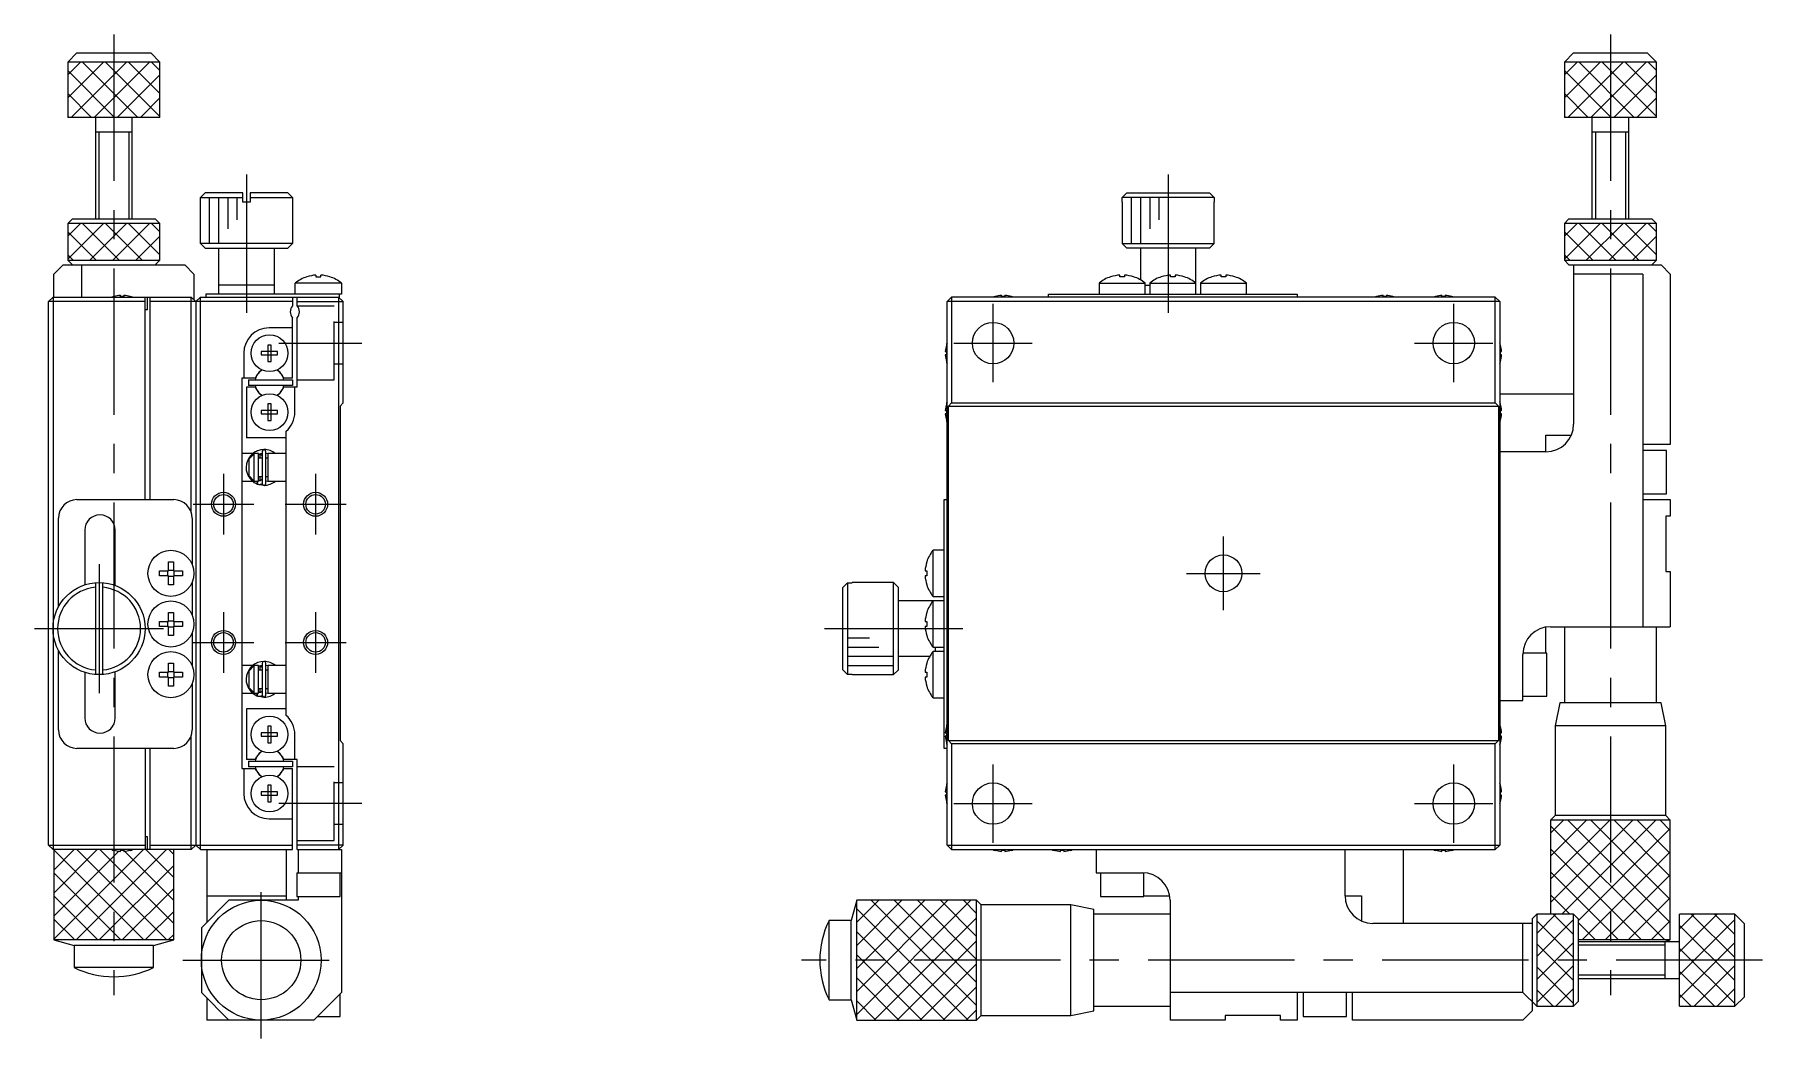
# Model space of a CAD drawing. Extents: x 0 to 420, y -8 to 261.
# Drawn here: x 232 to 419.5, y 88.9 to 197.9 of the extents above; entities that cross this region are included whole.
import ezdxf

# ---------------------------------------------------------------- set-up
doc = ezdxf.new("R2010")
doc.units = 0
doc.header["$LTSCALE"] = 0.5
doc.linetypes.add('CENTER', pattern=[50.8, 31.75, -6.35, 6.35, -6.35])
doc.linetypes.add('DASHED', pattern=[19.05, 12.7, -6.35])
for name, color, linetype in [('MSM_CENTER', 1, 'CENTER'), ('MSM_CONTINUOUS', 7, 'CONTINUOUS'), ('MSM_DASHED', 4, 'DASHED'), ('MSM_NARROW', 5, 'CONTINUOUS')]:
    doc.layers.add(name, color=color, linetype=linetype)

msp = doc.modelspace()

# ---------------------------------------------------------------- linework, layer by layer
at = {"layer": 'MSM_CENTER'}
for p, q in [((240.6, 197.92), (240.6, 93.62)), ((403.03, 197.92), (403.03, 93.62)), ((255, 182.72), (255, 167.72)), ((355.03, 182.72), (355.03, 167.72)), ((336.03, 160.17), (336.03, 168.67)), ((386.03, 160.17), (386.03, 168.67)), ((258.5, 164.42), (267.5, 164.42)), ((331.78, 164.42), (340.28, 164.42)), ((381.78, 164.42), (390.28, 164.42)), ((252.5, 150.22), (252.5, 143.62)), ((262.5, 150.22), (262.5, 143.62)), ((249.2, 146.92), (255.8, 146.92)), ((259.2, 146.92), (265.8, 146.92)), ((361.03, 135.42), (361.03, 143.42)), ((239, 140.42), (239, 126.42)), ((357.03, 139.42), (365.03, 139.42)), ((252.5, 135.22), (252.5, 128.62)), ((262.5, 135.22), (262.5, 128.62)), ((232, 133.42), (246, 133.42)), ((317.73, 133.42), (332.73, 133.42)), ((249.2, 131.92), (255.8, 131.92)), ((259.2, 131.92), (265.8, 131.92)), ((336.03, 110.17), (336.03, 118.67)), ((386.03, 110.17), (386.03, 118.67)), ((267.5, 114.42), (258.5, 114.42)), ((331.78, 114.42), (340.28, 114.42)), ((381.78, 114.42), (390.28, 114.42)), ((256.6, 88.92), (256.6, 105.92)), ((248.1, 97.42), (265.1, 97.42)), ((419.53, 97.42), (315.23, 97.42))]:
    msp.add_line(p, q, dxfattribs=at)
at = {"layer": 'MSM_CONTINUOUS'}
for p, q in [((236.6, 195.92), (235.6, 194.92)), ((236.6, 195.92), (244.6, 195.92)), ((245.6, 194.92), (244.6, 195.92)), ((399.03, 195.92), (398.03, 194.92)), ((399.03, 195.92), (407.03, 195.92)), ((408.03, 194.92), (407.03, 195.92)), ((245.6, 194.92), (235.6, 194.92)), ((235.6, 194.92), (235.6, 188.92)), ((245.6, 188.92), (245.6, 194.92)), ((408.03, 194.92), (398.03, 194.92)), ((398.03, 194.92), (398.03, 188.92)), ((408.03, 188.92), (408.03, 194.92)), ((235.6, 189.01), (235.69, 188.92)), ((245.6, 188.92), (235.6, 188.92)), ((238.6, 188.92), (238.6, 177.92)), ((242.6, 177.92), (242.6, 188.92)), ((408.03, 188.92), (398.03, 188.92)), ((401.03, 188.92), (401.03, 177.92)), ((405.03, 177.92), (405.03, 188.92)), ((242.6, 187.32), (238.6, 187.32)), ((405.03, 187.32), (401.03, 187.32)), ((250, 180.22), (250.5, 180.72)), ((250, 180.22), (254.6, 180.22)), ((250, 175.22), (250, 180.22)), ((254.6, 180.72), (250.5, 180.72)), ((254.6, 179.72), (254.6, 180.72)), ((259.5, 180.72), (255.4, 180.72)), ((255.4, 180.72), (255.4, 179.72)), ((255.4, 180.22), (260, 180.22)), ((259.5, 180.72), (260, 180.22)), ((260, 180.22), (260, 175.22)), ((350.05, 180.22), (350.55, 180.72)), ((360.01, 180.22), (350.05, 180.22)), ((350.05, 179.72), (350.05, 180.22)), ((350.55, 180.72), (359.51, 180.72)), ((359.51, 180.72), (360.01, 180.22)), ((360.01, 180.22), (360.01, 179.72)), ((255.4, 179.72), (254.6, 179.72)), ((350.03, 179.72), (350.03, 175.22)), ((350.03, 179.72), (350.05, 179.72)), ((360.01, 179.72), (360.03, 179.72)), ((360.03, 175.22), (360.03, 179.72)), ((236.1, 177.92), (235.6, 177.42)), ((245.6, 177.42), (235.6, 177.42)), ((235.6, 177.42), (235.6, 173.42)), ((236.1, 177.92), (245.1, 177.92)), ((245.6, 177.42), (245.1, 177.92)), ((245.6, 173.42), (245.6, 177.42)), ((398.53, 177.92), (398.03, 177.42)), ((408.03, 177.42), (398.03, 177.42)), ((398.03, 177.42), (398.03, 173.42)), ((398.53, 177.92), (407.53, 177.92)), ((408.03, 177.42), (407.53, 177.92)), ((408.03, 173.42), (408.03, 177.42)), ((260, 175.22), (250, 175.22)), ((250.5, 174.72), (250, 175.22)), ((250.5, 174.72), (259.5, 174.72)), ((252, 169.72), (252, 174.72)), ((258, 174.72), (258, 169.72)), ((260, 175.22), (259.5, 174.72)), ((350.03, 175.22), (360.03, 175.22)), ((350.03, 175.22), (350.53, 174.72)), ((359.53, 174.72), (350.53, 174.72)), ((352.03, 174.72), (352.03, 171.28)), ((358.03, 169.72), (358.03, 174.72)), ((359.53, 174.72), (360.03, 175.22)), ((234.1, 171.92), (235.1, 172.92)), ((235.1, 172.92), (248.3, 172.92)), ((235.6, 173.42), (245.6, 173.42)), ((236.11, 172.92), (235.6, 173.42)), ((237.1, 172.92), (237.1, 169.42)), ((245.1, 172.92), (245.6, 173.42)), ((249.3, 171.92), (248.3, 172.92)), ((398.03, 173.42), (408.03, 173.42)), ((398.53, 172.92), (398.03, 173.42)), ((398.53, 172.92), (408.53, 172.92)), ((399.03, 172.92), (399.03, 155.62)), ((407.53, 172.92), (408.03, 173.42)), ((408.53, 172.92), (409.53, 171.92)), ((234.1, 169.42), (234.1, 171.92)), ((249.3, 171.92), (249.3, 169.12)), ((258, 170.72), (252, 170.72)), ((265.3, 170.94), (260.3, 170.94)), ((260.3, 169.72), (260.3, 170.94)), ((261.55, 171.62), (261.55, 171.61)), ((262.54, 171.8), (262.54, 171.61)), ((262.54, 171.61), (263.06, 171.61)), ((263.06, 171.61), (263.06, 171.8)), ((264.05, 171.61), (264.05, 171.62)), ((265.3, 170.94), (265.3, 169.72)), ((347.53, 170.94), (352.53, 170.94)), ((347.53, 170.94), (347.53, 169.72)), ((348.78, 171.61), (348.78, 171.62)), ((349.77, 171.61), (349.77, 171.8)), ((350.29, 171.61), (349.77, 171.61)), ((350.29, 171.8), (350.29, 171.61)), ((351.28, 171.62), (351.28, 171.61)), ((352.53, 169.72), (352.53, 170.94)), ((352.53, 170.72), (353.03, 170.72)), ((353.03, 170.94), (358.03, 170.94)), ((353.03, 170.94), (353.03, 169.72)), ((354.28, 171.61), (354.28, 171.62)), ((355.27, 171.61), (355.27, 171.8)), ((355.79, 171.61), (355.27, 171.61)), ((355.79, 171.8), (355.79, 171.61)), ((356.78, 171.62), (356.78, 171.61)), ((358.53, 170.94), (363.53, 170.94)), ((358.53, 170.94), (358.53, 169.72)), ((359.78, 171.61), (359.78, 171.62)), ((360.77, 171.61), (360.77, 171.8)), ((361.29, 171.61), (360.77, 171.61)), ((361.29, 171.8), (361.29, 171.61)), ((362.28, 171.62), (362.28, 171.61)), ((363.53, 169.72), (363.53, 170.94)), ((406.53, 171.92), (399.03, 171.92)), ((406.53, 171.92), (406.53, 133.62)), ((409.53, 171.92), (409.53, 153.42)), ((233.5, 168.92), (234, 169.42)), ((233.5, 109.92), (233.5, 168.92)), ((244, 168.92), (233.5, 168.92)), ((234, 169.42), (234, 109.42)), ((234, 169.42), (249, 169.42)), ((240.61, 169.49), (240.61, 169.49)), ((241.32, 169.49), (241.32, 169.61)), ((241.68, 169.49), (241.32, 169.49)), ((241.68, 169.61), (241.68, 169.49)), ((242.39, 169.49), (242.38, 169.49)), ((244, 147.42), (244, 169.42)), ((244.25, 168.02), (244.25, 169.42)), ((244.5, 169.42), (244.5, 147.42)), ((260, 168.92), (244.5, 168.92)), ((249, 146.05), (249, 169.42)), ((249, 169.42), (249.5, 168.92)), ((249.5, 168.92), (250, 169.42)), ((249.5, 168.92), (249.5, 109.92)), ((250, 109.42), (250, 169.42)), ((250, 169.42), (265.1, 169.42)), ((265.3, 169.72), (250.6, 169.72)), ((250.6, 169.72), (250.6, 169.42)), ((260, 169.42), (260, 168.48)), ((260.5, 168.48), (260.5, 169.42)), ((260.5, 168.92), (265.5, 168.92)), ((265, 169.42), (265, 109.42)), ((265, 169.42), (265.5, 168.92)), ((265.1, 169.42), (265.1, 169.72)), ((265.5, 157.92), (265.5, 168.92)), ((331.53, 169.42), (331.03, 168.92)), ((331.03, 109.92), (331.03, 168.92)), ((391.03, 168.92), (331.03, 168.92)), ((331.53, 169.42), (331.53, 157.92)), ((390.53, 169.42), (331.53, 169.42)), ((336.24, 169.49), (336.24, 169.49)), ((336.95, 169.49), (336.95, 169.61)), ((337.31, 169.49), (336.95, 169.49)), ((337.31, 169.61), (337.31, 169.49)), ((338.02, 169.49), (338.02, 169.49)), ((342.03, 169.72), (369.03, 169.72)), ((342.03, 169.42), (342.03, 169.72)), ((369.03, 169.72), (369.03, 169.42)), ((377.64, 169.49), (377.64, 169.49)), ((378.35, 169.49), (378.35, 169.61)), ((378.71, 169.49), (378.35, 169.49)), ((378.71, 169.61), (378.71, 169.49)), ((379.42, 169.49), (379.42, 169.49)), ((384.04, 169.49), (384.04, 169.49)), ((384.75, 169.49), (384.75, 169.61)), ((385.11, 169.49), (384.75, 169.49)), ((385.11, 169.61), (385.11, 169.49)), ((385.82, 169.49), (385.82, 169.49)), ((390.53, 157.92), (390.53, 169.42)), ((391.03, 168.92), (390.53, 169.42)), ((391.03, 168.92), (391.03, 109.92)), ((244.25, 168.02), (244, 168.02)), ((260, 160.62), (260, 167.16)), ((260.5, 159.62), (260.5, 167.16)), ((260, 166.07), (257.45, 166.07)), ((254.7, 163.32), (254.7, 160.62)), ((257.32, 163.5), (256.61, 163.5)), ((256.61, 163.5), (256.61, 163.14)), ((257.68, 164.21), (257.32, 164.21)), ((257.32, 164.21), (257.32, 163.5)), ((257.33, 163.49), (257.32, 163.5)), ((257.67, 163.49), (257.33, 163.49)), ((257.33, 163.49), (257.33, 163.15)), ((257.67, 163.49), (257.68, 163.5)), ((257.67, 163.15), (257.67, 163.49)), ((257.68, 163.5), (257.68, 164.21)), ((258.38, 163.5), (257.68, 163.5)), ((258.38, 163.14), (258.38, 163.5)), ((330.84, 163.5), (330.96, 163.5)), ((330.95, 164.21), (330.96, 164.21)), ((330.96, 163.5), (330.96, 163.14)), ((391.1, 164.21), (391.1, 164.21)), ((391.1, 163.14), (391.1, 163.5)), ((391.1, 163.5), (391.22, 163.5)), ((256.61, 163.14), (257.32, 163.14)), ((257.33, 163.15), (257.32, 163.14)), ((257.32, 163.14), (257.32, 162.43)), ((257.32, 162.43), (257.68, 162.43)), ((257.33, 163.15), (257.67, 163.15)), ((257.67, 163.15), (257.68, 163.14)), ((257.68, 162.43), (257.68, 163.14)), ((257.68, 163.14), (258.38, 163.14)), ((330.96, 163.14), (330.84, 163.14)), ((330.96, 162.43), (330.95, 162.43)), ((391.22, 163.14), (391.1, 163.14)), ((391.1, 162.43), (391.1, 162.43)), ((254.5, 160.62), (254.5, 118.22)), ((255.95, 160.62), (254.5, 160.62)), ((255, 159.62), (255, 154.12)), ((255.95, 159.62), (255, 159.62)), ((255.2, 160.42), (260, 160.42)), ((255.2, 160.42), (255.2, 159.82)), ((260, 159.82), (255.2, 159.82)), ((256.1, 160.88), (255.95, 160.62)), ((255.95, 159.62), (256.1, 159.36)), ((259.05, 160.62), (258.9, 160.88)), ((258.9, 159.36), (259.05, 159.62)), ((260, 160.62), (259.05, 160.62)), ((260.5, 159.62), (259.05, 159.62)), ((260, 160.42), (260, 159.82)), ((260.25, 156.92), (260.25, 159.62)), ((257.32, 157.81), (257.32, 157.1)), ((257.68, 157.81), (257.32, 157.81)), ((257.68, 157.1), (257.68, 157.81)), ((265.5, 157.92), (265.15, 157.57)), ((265.15, 157.57), (265.15, 121.27)), ((330.95, 157.81), (330.96, 157.81)), ((331.18, 157.57), (331.53, 157.92)), ((331.18, 157.57), (390.88, 157.57)), ((331.18, 121.27), (331.18, 157.57)), ((331.53, 157.92), (390.53, 157.92)), ((390.53, 157.92), (390.88, 157.57)), ((390.88, 157.57), (390.88, 121.27)), ((391.03, 158.92), (399.03, 158.92)), ((391.1, 157.81), (391.1, 157.81)), ((256.61, 157.1), (256.61, 156.74)), ((257.32, 157.1), (256.61, 157.1)), ((256.61, 156.74), (257.32, 156.74)), ((257.33, 157.09), (257.32, 157.1)), ((257.33, 156.75), (257.32, 156.74)), ((257.32, 156.74), (257.32, 156.03)), ((257.32, 156.03), (257.68, 156.03)), ((257.33, 157.09), (257.33, 156.75)), ((257.67, 157.09), (257.33, 157.09)), ((257.33, 156.75), (257.67, 156.75)), ((257.67, 157.09), (257.68, 157.1)), ((257.67, 156.75), (257.67, 157.09)), ((257.67, 156.75), (257.68, 156.74)), ((258.38, 157.1), (257.68, 157.1)), ((257.68, 156.03), (257.68, 156.74)), ((257.68, 156.74), (258.38, 156.74)), ((258.38, 156.74), (258.38, 157.1)), ((330.84, 157.1), (330.96, 157.1)), ((330.96, 156.74), (330.84, 156.74)), ((330.96, 156.03), (330.95, 156.03)), ((330.96, 157.1), (330.96, 156.74)), ((391.1, 157.1), (391.22, 157.1)), ((391.1, 156.74), (391.1, 157.1)), ((391.22, 156.74), (391.1, 156.74)), ((391.1, 156.03), (391.1, 156.03)), ((259.3, 154.12), (255, 154.12)), ((259.3, 124), (259.3, 154.84)), ((396.03, 154.42), (398.78, 154.42)), ((396.03, 152.62), (396.03, 154.42)), ((255.66, 152.42), (254.5, 152.42)), ((255.3, 151.84), (255.8, 152.37)), ((256.3, 152.42), (255.8, 152.42)), ((255.8, 152.42), (255.8, 149.42)), ((256.13, 152.71), (256.12, 152.7)), ((256.19, 152.73), (256.13, 152.71)), ((256.29, 152.35), (256.3, 152.36)), ((256.3, 152.36), (256.7, 152.46)), ((256.3, 149.42), (256.3, 152.42)), ((256.3, 152.36), (256.32, 152.36)), ((256.7, 151.92), (256.3, 151.92)), ((256.32, 152.36), (256.33, 152.37)), ((256.33, 152.37), (256.34, 152.37)), ((256.34, 152.37), (256.36, 152.37)), ((256.36, 152.37), (256.37, 152.37)), ((256.37, 152.37), (256.39, 152.37)), ((256.39, 152.37), (256.4, 152.37)), ((256.4, 152.37), (256.42, 152.37)), ((256.42, 152.37), (256.43, 152.37)), ((256.43, 152.37), (256.45, 152.37)), ((256.45, 152.37), (256.46, 152.37)), ((256.46, 152.37), (256.48, 152.36)), ((256.48, 152.36), (256.49, 152.36)), ((256.49, 152.36), (256.51, 152.35)), ((256.5, 151.92), (256.5, 152.36)), ((256.51, 152.35), (256.52, 152.35)), ((256.52, 152.35), (256.54, 152.34)), ((256.54, 152.34), (256.55, 152.34)), ((256.55, 152.34), (256.56, 152.33)), ((256.56, 152.33), (256.57, 152.32)), ((256.57, 152.32), (256.59, 152.31)), ((256.59, 152.31), (256.6, 152.3)), ((256.6, 152.3), (256.61, 152.29)), ((256.61, 152.29), (256.62, 152.28)), ((256.62, 152.28), (256.63, 152.27)), ((256.63, 152.27), (256.64, 152.26)), ((256.64, 152.26), (256.65, 152.25)), ((256.65, 152.25), (256.66, 152.23)), ((256.66, 152.23), (256.66, 152.22)), ((256.66, 152.22), (256.67, 152.21)), ((256.67, 152.21), (256.68, 152.19)), ((256.68, 152.19), (256.68, 152.18)), ((256.68, 152.18), (256.69, 152.16)), ((256.69, 152.16), (256.69, 152.15)), ((256.69, 152.15), (256.7, 152.14)), ((256.7, 152.67), (256.7, 149.17)), ((256.7, 152.14), (256.7, 152.12)), ((256.7, 152.12), (256.7, 152.11)), ((256.7, 152.11), (256.7, 152.09)), ((256.7, 152.09), (256.7, 152.08)), ((256.7, 152.08), (256.7, 152.07)), ((257.09, 149.17), (257.09, 152.67)), ((257.09, 152.46), (257.3, 152.42)), ((257.3, 151.92), (257.09, 151.92)), ((257.3, 152.42), (257.31, 152.42)), ((259.3, 152.42), (257.3, 152.42)), ((257.3, 152.42), (257.3, 149.42)), ((396.03, 152.62), (391.03, 152.62)), ((409.53, 153.42), (406.53, 153.42)), ((409.13, 152.77), (406.53, 152.77)), ((409.13, 148.07), (409.13, 152.77)), ((255.3, 150), (255.3, 151.84)), ((254.5, 149.42), (255.66, 149.42)), ((255.8, 149.48), (255.3, 150)), ((255.8, 149.42), (256.3, 149.42)), ((256.1, 149.15), (256.12, 149.14)), ((256.12, 149.14), (256.19, 149.36)), ((256.14, 149.18), (256.13, 149.17)), ((256.13, 149.17), (256.13, 149.16)), ((256.13, 149.16), (256.13, 149.15)), ((256.13, 149.15), (256.13, 149.14)), ((256.13, 149.15), (256.13, 149.15)), ((256.13, 149.14), (256.13, 149.14)), ((256.13, 149.14), (256.13, 149.13)), ((256.13, 149.14), (256.13, 149.14)), ((256.13, 149.13), (256.16, 149.12)), ((256.13, 149.13), (256.13, 149.13)), ((256.15, 149.21), (256.14, 149.2)), ((256.14, 149.2), (256.14, 149.19)), ((256.14, 149.19), (256.14, 149.18)), ((256.16, 149.25), (256.15, 149.24)), ((256.15, 149.24), (256.15, 149.23)), ((256.15, 149.23), (256.15, 149.21)), ((256.17, 149.28), (256.16, 149.27)), ((256.16, 149.27), (256.16, 149.25)), ((256.16, 149.12), (256.2, 149.11)), ((256.18, 149.3), (256.17, 149.28)), ((256.19, 149.33), (256.18, 149.31)), ((256.18, 149.31), (256.18, 149.3)), ((256.18, 149.11), (256.87, 148.98)), ((256.19, 149.36), (256.22, 149.42)), ((256.2, 149.36), (256.19, 149.34)), ((256.19, 149.34), (256.19, 149.33)), ((256.21, 149.37), (256.2, 149.36)), ((256.2, 149.11), (256.23, 149.1)), ((256.22, 149.4), (256.21, 149.38)), ((256.21, 149.38), (256.21, 149.37)), ((256.23, 149.41), (256.22, 149.4)), ((256.23, 149.42), (256.23, 149.41)), ((256.23, 149.1), (256.26, 149.09)), ((256.26, 149.09), (256.3, 149.09)), ((256.28, 149.49), (256.27, 149.5)), ((256.29, 149.49), (256.29, 149.49)), ((256.31, 149.48), (256.29, 149.49)), ((256.3, 149.92), (256.7, 149.92)), ((256.3, 149.09), (256.33, 149.08)), ((256.32, 149.48), (256.31, 149.48)), ((256.34, 149.47), (256.32, 149.48)), ((256.33, 149.08), (256.36, 149.08)), ((256.35, 149.47), (256.34, 149.47)), ((256.37, 149.47), (256.35, 149.47)), ((256.36, 149.08), (256.4, 149.08)), ((256.38, 149.47), (256.37, 149.47)), ((256.4, 149.47), (256.38, 149.47)), ((256.41, 149.47), (256.4, 149.47)), ((256.4, 149.08), (256.43, 149.08)), ((256.43, 149.47), (256.41, 149.47)), ((256.44, 149.47), (256.43, 149.47)), ((256.43, 149.08), (256.47, 149.08)), ((256.46, 149.47), (256.44, 149.47)), ((256.47, 149.48), (256.46, 149.47)), ((256.49, 149.48), (256.47, 149.48)), ((256.47, 149.08), (256.5, 149.08)), ((256.5, 149.48), (256.49, 149.48)), ((256.5, 149.48), (256.5, 149.92)), ((256.52, 149.49), (256.5, 149.48)), ((256.5, 149.08), (256.53, 149.09)), ((256.53, 149.5), (256.52, 149.49)), ((256.54, 149.5), (256.53, 149.5)), ((256.53, 149.09), (256.57, 149.1)), ((256.56, 149.51), (256.54, 149.5)), ((256.57, 149.52), (256.56, 149.51)), ((256.58, 149.53), (256.57, 149.52)), ((256.57, 149.1), (256.6, 149.11)), ((256.59, 149.54), (256.58, 149.53)), ((256.6, 149.55), (256.59, 149.54)), ((256.61, 149.56), (256.6, 149.55)), ((256.6, 149.11), (256.63, 149.12)), ((256.62, 149.57), (256.61, 149.56)), ((256.63, 149.58), (256.62, 149.57)), ((256.64, 149.59), (256.63, 149.58)), ((256.63, 149.12), (256.67, 149.13)), ((256.65, 149.6), (256.64, 149.59)), ((256.66, 149.62), (256.65, 149.6)), ((256.67, 149.63), (256.66, 149.62)), ((256.68, 149.66), (256.67, 149.64)), ((256.67, 149.64), (256.67, 149.63)), ((256.67, 149.13), (256.7, 149.14)), ((256.69, 149.67), (256.68, 149.66)), ((256.7, 149.71), (256.69, 149.7)), ((256.69, 149.7), (256.69, 149.68)), ((256.69, 149.68), (256.69, 149.67)), ((256.7, 149.77), (256.7, 149.76)), ((256.7, 149.76), (256.7, 149.74)), ((256.7, 149.74), (256.7, 149.73)), ((256.7, 149.73), (256.7, 149.71)), ((256.7, 149.14), (256.7, 149.15)), ((257.09, 149.92), (257.3, 149.92)), ((257.3, 149.42), (257.09, 149.38)), ((257.31, 149.42), (257.3, 149.42)), ((257.3, 149.42), (259.3, 149.42)), ((236.6, 147.42), (247.1, 147.42)), ((330.73, 120.42), (330.73, 147.42)), ((330.73, 147.42), (331.03, 147.42)), ((406.53, 148.07), (409.13, 148.07)), ((406.53, 147.42), (409.53, 147.42)), ((409.53, 147.42), (409.53, 145.62)), ((234.6, 135.8), (234.6, 145.42)), ((249.1, 145.42), (249.1, 140.4)), ((409.03, 145.62), (409.03, 139.62)), ((409.53, 145.62), (409.03, 145.62)), ((237.45, 144.12), (237.45, 138.17)), ((240.75, 138.1), (240.75, 144.12)), ((246.54, 140.67), (247.06, 140.67)), ((246.54, 139.68), (246.54, 140.67)), ((247.06, 140.67), (247.06, 139.68)), ((328.83, 140.67), (328.84, 140.67)), ((329.51, 136.92), (329.51, 141.92)), ((330.73, 141.92), (329.51, 141.92)), ((245.55, 139.16), (245.55, 139.68)), ((245.55, 139.68), (246.54, 139.68)), ((246.54, 139.16), (245.55, 139.16)), ((246.47, 139.16), (246.47, 139.68)), ((246.54, 139.75), (247.06, 139.75)), ((246.54, 138.17), (246.54, 139.16)), ((247.06, 139.09), (246.54, 139.09)), ((247.06, 139.68), (248.05, 139.68)), ((247.06, 139.16), (247.06, 138.17)), ((248.05, 139.16), (247.06, 139.16)), ((247.12, 139.68), (247.12, 139.16)), ((248.05, 139.68), (248.05, 139.16)), ((328.65, 139.68), (328.84, 139.68)), ((328.84, 139.16), (328.65, 139.16)), ((328.84, 139.68), (328.84, 139.16)), ((409.03, 139.62), (409.53, 139.62)), ((409.53, 139.62), (409.53, 133.62)), ((238.6, 138.4), (238.6, 128.44)), ((239.4, 128.44), (239.4, 138.4)), ((247.06, 138.17), (246.54, 138.17)), ((249.1, 138.44), (249.1, 134.9)), ((319.73, 137.9), (320.23, 138.4)), ((319.73, 128.94), (319.73, 137.9)), ((320.23, 138.4), (320.23, 128.44)), ((320.23, 138.4), (320.73, 138.4)), ((320.73, 138.4), (320.73, 138.42)), ((325.23, 138.42), (320.73, 138.42)), ((325.23, 128.42), (325.23, 138.42)), ((325.73, 137.92), (325.23, 138.42)), ((325.73, 137.92), (325.73, 128.92)), ((328.84, 138.17), (328.83, 138.17)), ((329.51, 136.92), (330.73, 136.92)), ((246.54, 134.18), (246.54, 135.17)), ((246.54, 135.17), (247.06, 135.17)), ((247.06, 135.17), (247.06, 134.18)), ((330.73, 136.42), (325.73, 136.42)), ((328.83, 135.17), (328.84, 135.17)), ((329.51, 131.42), (329.51, 136.42)), ((245.55, 133.66), (245.55, 134.18)), ((245.55, 134.18), (246.54, 134.18)), ((246.54, 133.66), (245.55, 133.66)), ((246.47, 133.66), (246.47, 134.18)), ((246.54, 134.25), (247.06, 134.25)), ((246.54, 132.67), (246.54, 133.66)), ((247.06, 133.59), (246.54, 133.59)), ((247.06, 134.18), (248.05, 134.18)), ((248.05, 133.66), (247.06, 133.66)), ((247.06, 133.66), (247.06, 132.67)), ((247.12, 134.18), (247.12, 133.66)), ((248.05, 134.18), (248.05, 133.66)), ((328.65, 134.18), (328.84, 134.18)), ((328.84, 133.66), (328.65, 133.66)), ((328.84, 134.18), (328.84, 133.66)), ((396.03, 130.77), (396.03, 133.58)), ((396.53, 133.62), (409.53, 133.62)), ((398.03, 133.62), (398.03, 125.37)), ((408.03, 125.37), (408.03, 133.62)), ((247.06, 132.67), (246.54, 132.67)), ((249.1, 132.94), (249.1, 129.4)), ((328.84, 132.67), (328.83, 132.67)), ((329.51, 131.42), (330.73, 131.42)), ((329.73, 131.42), (329.73, 130.92)), ((234.6, 122.42), (234.6, 131.05)), ((246.54, 129.67), (247.06, 129.67)), ((246.54, 128.68), (246.54, 129.67)), ((247.06, 129.67), (247.06, 128.68)), ((255.66, 129.42), (254.5, 129.42)), ((256.3, 129.42), (255.8, 129.42)), ((255.8, 129.42), (255.8, 126.42)), ((256.13, 129.71), (256.12, 129.7)), ((256.13, 129.7), (256.12, 129.7)), ((256.19, 129.73), (256.13, 129.71)), ((256.3, 129.36), (256.7, 129.46)), ((256.3, 126.42), (256.3, 129.42)), ((256.7, 129.67), (256.7, 126.17)), ((257.09, 126.17), (257.09, 129.67)), ((257.09, 129.46), (257.3, 129.42)), ((257.3, 129.42), (257.3, 126.42)), ((257.3, 129.42), (257.31, 129.42)), ((259.3, 129.42), (257.3, 129.42)), ((325.73, 130.42), (329.17, 130.42)), ((328.83, 129.67), (328.84, 129.67)), ((329.51, 125.92), (329.51, 130.92)), ((330.73, 130.92), (329.51, 130.92)), ((396.13, 130.77), (393.53, 130.77)), ((393.53, 125.62), (393.53, 130.62)), ((396.13, 126.07), (396.13, 130.77)), ((237.45, 128.67), (237.45, 123.72)), ((240.75, 123.72), (240.75, 128.74)), ((245.55, 128.16), (245.55, 128.68)), ((245.55, 128.68), (246.54, 128.68)), ((246.54, 128.16), (245.55, 128.16)), ((246.47, 128.16), (246.47, 128.68)), ((246.54, 128.75), (247.06, 128.75)), ((246.54, 127.17), (246.54, 128.16)), ((247.06, 128.09), (246.54, 128.09)), ((247.06, 128.68), (248.05, 128.68)), ((248.05, 128.16), (247.06, 128.16)), ((247.06, 128.16), (247.06, 127.17)), ((247.12, 128.68), (247.12, 128.16)), ((248.05, 128.68), (248.05, 128.16)), ((255.3, 128.84), (255.8, 129.37)), ((255.3, 127), (255.3, 128.84)), ((256.29, 129.35), (256.3, 129.36)), ((256.3, 129.36), (256.32, 129.36)), ((256.7, 128.92), (256.3, 128.92)), ((256.32, 129.36), (256.33, 129.37)), ((256.33, 129.37), (256.34, 129.37)), ((256.34, 129.37), (256.36, 129.37)), ((256.36, 129.37), (256.37, 129.37)), ((256.37, 129.37), (256.39, 129.37)), ((256.39, 129.37), (256.4, 129.37)), ((256.4, 129.37), (256.42, 129.37)), ((256.42, 129.37), (256.43, 129.37)), ((256.43, 129.37), (256.45, 129.37)), ((256.45, 129.37), (256.46, 129.37)), ((256.46, 129.37), (256.48, 129.36)), ((256.48, 129.36), (256.49, 129.36)), ((256.49, 129.36), (256.51, 129.35)), ((256.5, 128.92), (256.5, 129.36)), ((256.51, 129.35), (256.52, 129.35)), ((256.52, 129.35), (256.54, 129.34)), ((256.54, 129.34), (256.55, 129.34)), ((256.55, 129.34), (256.56, 129.33)), ((256.56, 129.33), (256.57, 129.32)), ((256.57, 129.32), (256.59, 129.31)), ((256.59, 129.31), (256.6, 129.3)), ((256.6, 129.3), (256.61, 129.29)), ((256.61, 129.29), (256.62, 129.28)), ((256.62, 129.28), (256.63, 129.27)), ((256.63, 129.27), (256.64, 129.26)), ((256.64, 129.26), (256.65, 129.25)), ((256.65, 129.25), (256.66, 129.23)), ((256.66, 129.23), (256.66, 129.22)), ((256.66, 129.22), (256.67, 129.21)), ((256.67, 129.21), (256.68, 129.19)), ((256.68, 129.19), (256.68, 129.18)), ((256.68, 129.18), (256.69, 129.16)), ((256.69, 129.16), (256.69, 129.15)), ((256.69, 129.15), (256.7, 129.14)), ((256.7, 129.14), (256.7, 129.12)), ((256.7, 129.12), (256.7, 129.11)), ((256.7, 129.11), (256.7, 129.09)), ((256.7, 129.09), (256.7, 129.08)), ((256.7, 129.08), (256.7, 129.07)), ((257.3, 128.92), (257.09, 128.92)), ((320.23, 128.44), (319.73, 128.94)), ((320.73, 128.44), (320.23, 128.44)), ((320.73, 128.42), (320.73, 128.44)), ((320.73, 128.42), (325.23, 128.42)), ((325.23, 128.42), (325.73, 128.92)), ((328.65, 128.68), (328.84, 128.68)), ((328.84, 128.16), (328.65, 128.16)), ((328.84, 128.68), (328.84, 128.16)), ((247.06, 127.17), (246.54, 127.17)), ((249.1, 127.44), (249.1, 122.42)), ((254.5, 126.42), (255.66, 126.42)), ((255.8, 126.48), (255.3, 127)), ((255.8, 126.42), (256.3, 126.42)), ((256.1, 126.15), (256.13, 126.13)), ((256.12, 126.14), (256.19, 126.36)), ((256.14, 126.18), (256.13, 126.17)), ((256.13, 126.17), (256.13, 126.16)), ((256.13, 126.16), (256.13, 126.15)), ((256.13, 126.15), (256.13, 126.14)), ((256.13, 126.15), (256.13, 126.15)), ((256.13, 126.14), (256.13, 126.14)), ((256.13, 126.14), (256.13, 126.13)), ((256.13, 126.14), (256.13, 126.14)), ((256.13, 126.13), (256.16, 126.12)), ((256.13, 126.13), (256.13, 126.13)), ((256.15, 126.21), (256.14, 126.2)), ((256.14, 126.2), (256.14, 126.19)), ((256.14, 126.19), (256.14, 126.18)), ((256.16, 126.25), (256.15, 126.24)), ((256.15, 126.24), (256.15, 126.23)), ((256.15, 126.23), (256.15, 126.21)), ((256.17, 126.28), (256.16, 126.27)), ((256.16, 126.27), (256.16, 126.25)), ((256.16, 126.12), (256.2, 126.11)), ((256.18, 126.3), (256.17, 126.28)), ((256.19, 126.33), (256.18, 126.31)), ((256.18, 126.31), (256.18, 126.3)), ((256.18, 126.11), (256.87, 125.98)), ((256.19, 126.36), (256.22, 126.42)), ((256.2, 126.36), (256.19, 126.34)), ((256.19, 126.34), (256.19, 126.33)), ((256.21, 126.37), (256.2, 126.36)), ((256.2, 126.11), (256.23, 126.1)), ((256.22, 126.4), (256.21, 126.38)), ((256.21, 126.38), (256.21, 126.37)), ((256.23, 126.41), (256.22, 126.4)), ((256.23, 126.42), (256.23, 126.41)), ((256.23, 126.1), (256.26, 126.09)), ((256.26, 126.09), (256.3, 126.09)), ((256.28, 126.49), (256.27, 126.5)), ((256.29, 126.49), (256.29, 126.49)), ((256.31, 126.48), (256.29, 126.49)), ((256.3, 126.92), (256.7, 126.92)), ((256.3, 126.09), (256.33, 126.08)), ((256.32, 126.48), (256.31, 126.48)), ((256.34, 126.47), (256.32, 126.48)), ((256.33, 126.08), (256.36, 126.08)), ((256.35, 126.47), (256.34, 126.47)), ((256.37, 126.47), (256.35, 126.47)), ((256.36, 126.08), (256.4, 126.08)), ((256.38, 126.47), (256.37, 126.47)), ((256.4, 126.47), (256.38, 126.47)), ((256.41, 126.47), (256.4, 126.47)), ((256.4, 126.08), (256.43, 126.08)), ((256.43, 126.47), (256.41, 126.47)), ((256.44, 126.47), (256.43, 126.47)), ((256.43, 126.08), (256.47, 126.08)), ((256.46, 126.47), (256.44, 126.47)), ((256.47, 126.48), (256.46, 126.47)), ((256.49, 126.48), (256.47, 126.48)), ((256.47, 126.08), (256.5, 126.08)), ((256.5, 126.48), (256.49, 126.48)), ((256.5, 126.48), (256.5, 126.92)), ((256.52, 126.49), (256.5, 126.48)), ((256.5, 126.08), (256.53, 126.09)), ((256.53, 126.5), (256.52, 126.49)), ((256.54, 126.5), (256.53, 126.5)), ((256.53, 126.09), (256.57, 126.1)), ((256.56, 126.51), (256.54, 126.5)), ((256.57, 126.52), (256.56, 126.51)), ((256.58, 126.53), (256.57, 126.52)), ((256.57, 126.1), (256.6, 126.11)), ((256.59, 126.54), (256.58, 126.53)), ((256.6, 126.55), (256.59, 126.54)), ((256.61, 126.56), (256.6, 126.55)), ((256.6, 126.11), (256.63, 126.12)), ((256.62, 126.57), (256.61, 126.56)), ((256.63, 126.58), (256.62, 126.57)), ((256.64, 126.59), (256.63, 126.58)), ((256.63, 126.12), (256.67, 126.13)), ((256.65, 126.6), (256.64, 126.59)), ((256.66, 126.62), (256.65, 126.6)), ((256.67, 126.63), (256.66, 126.62)), ((256.68, 126.66), (256.67, 126.64)), ((256.67, 126.64), (256.67, 126.63)), ((256.67, 126.13), (256.7, 126.14)), ((256.69, 126.67), (256.68, 126.66)), ((256.7, 126.71), (256.69, 126.7)), ((256.69, 126.7), (256.69, 126.68)), ((256.69, 126.68), (256.69, 126.67)), ((256.7, 126.77), (256.7, 126.76)), ((256.7, 126.76), (256.7, 126.74)), ((256.7, 126.74), (256.7, 126.73)), ((256.7, 126.73), (256.7, 126.71)), ((256.7, 126.14), (256.7, 126.15)), ((257.09, 126.92), (257.3, 126.92)), ((257.3, 126.42), (257.09, 126.38)), ((257.31, 126.42), (257.3, 126.42)), ((257.3, 126.42), (259.3, 126.42)), ((328.84, 127.17), (328.83, 127.17)), ((329.51, 125.92), (330.73, 125.92)), ((393.53, 126.07), (396.13, 126.07)), ((255, 124.72), (255, 119.22)), ((259.3, 124.72), (255, 124.72)), ((391.03, 125.62), (393.53, 125.62)), ((397.53, 125.37), (397.03, 122.87)), ((408.53, 125.37), (397.53, 125.37)), ((409.03, 122.87), (408.53, 125.37)), ((257.32, 122.1), (256.61, 122.1)), ((256.61, 122.1), (256.61, 121.74)), ((257.68, 122.81), (257.32, 122.81)), ((257.32, 122.81), (257.32, 122.1)), ((257.33, 122.09), (257.32, 122.1)), ((257.67, 122.09), (257.33, 122.09)), ((257.33, 122.09), (257.33, 121.75)), ((257.67, 122.09), (257.68, 122.1)), ((257.67, 121.75), (257.67, 122.09)), ((257.68, 122.1), (257.68, 122.81)), ((258.38, 122.1), (257.68, 122.1)), ((258.38, 121.74), (258.38, 122.1)), ((260.25, 119.22), (260.25, 121.92)), ((330.84, 122.1), (330.96, 122.1)), ((330.95, 122.81), (330.96, 122.81)), ((330.96, 122.1), (330.96, 121.74)), ((391.1, 122.81), (391.1, 122.81)), ((391.1, 121.74), (391.1, 122.1)), ((391.1, 122.1), (391.22, 122.1)), ((409.03, 122.87), (397.03, 122.87)), ((397.03, 122.87), (397.03, 113.12)), ((409.03, 113.12), (409.03, 122.87)), ((247.1, 120.42), (236.6, 120.42)), ((244, 120.42), (244, 109.42)), ((244.5, 120.42), (244.5, 109.42)), ((249, 109.42), (249, 121.8)), ((256.61, 121.74), (257.32, 121.74)), ((257.33, 121.75), (257.32, 121.74)), ((257.32, 121.74), (257.32, 121.03)), ((257.32, 121.03), (257.68, 121.03)), ((257.33, 121.75), (257.67, 121.75)), ((257.67, 121.75), (257.68, 121.74)), ((257.68, 121.03), (257.68, 121.74)), ((257.68, 121.74), (258.38, 121.74)), ((265.15, 121.27), (265.5, 120.92)), ((265.5, 109.92), (265.5, 120.92)), ((331.03, 120.42), (330.73, 120.42)), ((330.96, 121.74), (330.84, 121.74)), ((330.96, 121.03), (330.95, 121.03)), ((331.18, 121.27), (390.88, 121.27)), ((331.53, 120.92), (331.18, 121.27)), ((390.53, 120.92), (331.53, 120.92)), ((331.53, 120.92), (331.53, 109.42)), ((390.88, 121.27), (390.53, 120.92)), ((390.53, 109.42), (390.53, 120.92)), ((391.22, 121.74), (391.1, 121.74)), ((391.1, 121.03), (391.1, 121.03)), ((254.5, 118.22), (255.95, 118.22)), ((254.7, 118.22), (254.7, 115.52)), ((255.95, 119.22), (255, 119.22)), ((255.2, 119.02), (260, 119.02)), ((255.2, 119.02), (255.2, 118.42)), ((260, 118.42), (255.2, 118.42)), ((255.95, 119.22), (256.1, 119.48)), ((256.1, 117.96), (255.95, 118.22)), ((258.9, 119.48), (259.05, 119.22)), ((259.05, 118.22), (258.9, 117.96)), ((260.5, 119.22), (259.05, 119.22)), ((259.05, 118.22), (260, 118.22)), ((260, 119.02), (260, 118.42)), ((260, 109.42), (260, 118.22)), ((260.5, 109.42), (260.5, 119.22)), ((257.68, 116.41), (257.32, 116.41)), ((257.32, 116.41), (257.32, 115.7)), ((257.68, 115.7), (257.68, 116.41)), ((330.95, 116.41), (330.96, 116.41)), ((391.1, 116.41), (391.1, 116.41)), ((257.32, 115.7), (256.61, 115.7)), ((256.61, 115.7), (256.61, 115.34)), ((256.61, 115.34), (257.32, 115.34)), ((257.33, 115.69), (257.32, 115.7)), ((257.33, 115.35), (257.32, 115.34)), ((257.32, 115.34), (257.32, 114.63)), ((257.32, 114.63), (257.68, 114.63)), ((257.67, 115.69), (257.33, 115.69)), ((257.33, 115.69), (257.33, 115.35)), ((257.33, 115.35), (257.67, 115.35)), ((257.67, 115.69), (257.68, 115.7)), ((257.67, 115.35), (257.67, 115.69)), ((257.67, 115.35), (257.68, 115.34)), ((258.38, 115.7), (257.68, 115.7)), ((257.68, 114.63), (257.68, 115.34)), ((257.68, 115.34), (258.38, 115.34)), ((258.38, 115.34), (258.38, 115.7)), ((330.84, 115.7), (330.96, 115.7)), ((330.96, 115.34), (330.84, 115.34)), ((330.96, 114.63), (330.95, 114.63)), ((330.96, 115.7), (330.96, 115.34)), ((391.1, 115.34), (391.1, 115.7)), ((391.1, 115.7), (391.22, 115.7)), ((391.22, 115.34), (391.1, 115.34)), ((391.1, 114.63), (391.1, 114.63)), ((257.45, 112.77), (260, 112.77)), ((397.03, 113.12), (396.53, 112.62)), ((396.53, 112.62), (396.53, 102.42)), ((409.53, 112.62), (396.53, 112.62)), ((409.03, 113.12), (397.03, 113.12)), ((409.53, 112.62), (409.03, 113.12)), ((409.53, 99.62), (409.53, 112.62)), ((244.25, 110.82), (244, 110.82)), ((244.25, 109.42), (244.25, 110.82)), ((234, 109.42), (233.5, 109.92)), ((233.5, 109.92), (244, 109.92)), ((249, 109.42), (234, 109.42)), ((234.1, 109.42), (234.1, 99.62)), ((240.61, 109.35), (240.61, 109.35)), ((241.32, 109.23), (241.32, 109.35)), ((241.32, 109.35), (241.68, 109.35)), ((241.68, 109.35), (241.68, 109.23)), ((242.38, 109.35), (242.39, 109.35)), ((244.5, 109.92), (260, 109.92)), ((247.1, 99.62), (247.1, 109.42)), ((249, 109.42), (249.5, 109.92)), ((249.5, 109.92), (250, 109.42)), ((250, 109.42), (260, 109.42)), ((250.7, 109.42), (250.7, 101.52)), ((259.3, 109.42), (259.3, 103.92)), ((265.5, 109.92), (260.5, 109.92)), ((260.5, 109.42), (265.3, 109.42)), ((260.6, 109.42), (260.6, 106.92)), ((265.5, 109.92), (265, 109.42)), ((265.3, 109.42), (265.3, 93.92)), ((331.03, 109.92), (391.03, 109.92)), ((331.03, 109.92), (331.53, 109.42)), ((331.53, 109.42), (390.53, 109.42)), ((336.24, 109.35), (336.24, 109.35)), ((336.95, 109.35), (337.31, 109.35)), ((336.95, 109.23), (336.95, 109.35)), ((337.31, 109.35), (337.31, 109.23)), ((338.02, 109.35), (338.02, 109.35)), ((342.64, 109.35), (342.64, 109.35)), ((343.35, 109.35), (343.71, 109.35)), ((343.35, 109.23), (343.35, 109.35)), ((343.71, 109.35), (343.71, 109.23)), ((344.42, 109.35), (344.42, 109.35)), ((347.23, 109.42), (347.23, 106.92)), ((374.23, 104.42), (374.23, 109.42)), ((380.53, 109.42), (380.53, 101.42)), ((384.04, 109.35), (384.04, 109.35)), ((384.75, 109.35), (385.11, 109.35)), ((384.75, 109.23), (384.75, 109.35)), ((385.11, 109.35), (385.11, 109.23)), ((385.82, 109.35), (385.82, 109.35)), ((390.53, 109.42), (391.03, 109.92)), ((260.45, 106.92), (265.3, 106.92)), ((260.45, 106.92), (260.45, 104.32)), ((265.15, 104.32), (265.15, 106.92)), ((347.23, 106.92), (352.23, 106.92)), ((347.68, 106.92), (347.68, 104.32)), ((352.38, 104.32), (352.38, 106.92)), ((253.1, 103.92), (250.1, 100.92)), ((250.7, 104.42), (259.3, 104.42)), ((260.6, 103.92), (253.1, 103.92)), ((260.45, 104.32), (265.15, 104.32)), ((260.6, 104.32), (260.6, 103.92)), ((321.23, 103.92), (320.64, 101.72)), ((321.23, 90.92), (321.23, 103.92)), ((334.23, 103.92), (321.23, 103.92)), ((334.23, 90.92), (334.23, 103.92)), ((334.73, 103.42), (334.23, 103.92)), ((334.73, 91.42), (334.73, 103.42)), ((344.48, 103.42), (334.73, 103.42)), ((344.48, 91.42), (344.48, 103.42)), ((346.98, 102.92), (344.48, 103.42)), ((347.68, 104.32), (352.38, 104.32)), ((352.38, 104.42), (355.19, 104.42)), ((355.23, 103.92), (355.23, 90.92)), ((374.23, 104.42), (376.03, 104.42)), ((376.03, 104.42), (376.03, 101.67)), ((318.23, 93.12), (318.23, 101.72)), ((320.64, 101.72), (318.23, 101.72)), ((320.64, 93.12), (320.64, 101.72)), ((346.98, 91.92), (346.98, 102.92)), ((355.23, 102.42), (346.98, 102.42)), ((394.53, 101.42), (377.23, 101.42)), ((393.53, 93.92), (393.53, 101.42)), ((395.03, 102.42), (394.53, 101.92)), ((394.53, 101.92), (394.53, 91.92)), ((395.03, 102.42), (395.03, 92.42)), ((399.03, 102.42), (395.03, 102.42)), ((399.03, 92.42), (399.03, 102.42)), ((399.53, 101.92), (399.03, 102.42)), ((399.53, 101.92), (399.53, 92.92)), ((416.53, 102.42), (410.53, 102.42)), ((410.53, 92.42), (410.53, 102.42)), ((416.53, 92.42), (416.53, 102.42)), ((417.53, 101.42), (416.53, 102.42)), ((417.53, 101.42), (417.53, 93.42)), ((247.1, 99.62), (234.1, 99.62)), ((234.1, 99.62), (236.3, 99.03)), ((244.9, 99.03), (247.1, 99.62)), ((250.1, 100.92), (250.1, 93.92)), ((409.53, 99.62), (399.53, 99.62)), ((410.53, 99.42), (399.53, 99.42)), ((408.78, 99.42), (409.53, 99.62)), ((408.93, 99.42), (408.93, 95.42)), ((244.9, 99.03), (236.3, 99.03)), ((236.3, 99.03), (236.3, 96.62)), ((244.9, 96.62), (244.9, 99.03)), ((244.9, 96.62), (236.3, 96.62)), ((250.1, 93.92), (253.1, 90.92)), ((262.3, 90.92), (265.3, 93.92)), ((265.15, 91.32), (265.15, 93.77)), ((393.53, 93.92), (355.23, 93.92)), ((369.03, 93.92), (369.03, 90.92)), ((369.68, 93.92), (369.68, 91.32)), ((374.38, 91.32), (374.38, 93.92)), ((375.03, 90.92), (375.03, 93.92)), ((393.53, 93.92), (395.03, 92.42)), ((399.53, 95.42), (410.53, 95.42)), ((250.7, 93.32), (250.7, 90.92)), ((318.23, 93.12), (320.64, 93.12)), ((320.64, 93.12), (321.23, 90.92)), ((344.48, 91.42), (346.98, 91.92)), ((346.98, 92.42), (355.23, 92.42)), ((394.53, 91.92), (393.53, 90.92)), ((395.03, 92.42), (399.03, 92.42)), ((399.03, 92.42), (399.53, 92.92)), ((410.53, 92.42), (416.53, 92.42)), ((416.53, 92.42), (417.53, 93.42)), ((262.3, 90.92), (250.7, 90.92)), ((262.7, 91.32), (265.15, 91.32)), ((321.23, 90.92), (334.23, 90.92)), ((334.23, 90.92), (334.73, 91.42)), ((334.73, 91.42), (344.48, 91.42)), ((361.23, 90.92), (355.23, 90.92)), ((367.23, 91.42), (361.23, 91.42)), ((361.23, 91.42), (361.23, 90.92)), ((367.23, 90.92), (367.23, 91.42)), ((369.03, 90.92), (367.23, 90.92)), ((369.68, 91.32), (374.38, 91.32)), ((393.53, 90.92), (375.03, 90.92))]:
    msp.add_line(p, q, dxfattribs=at)
for centre, radius in [((257.5, 163.32), 2), ((336.03, 164.42), 2.25), ((386.03, 164.42), 2.25), ((257.5, 156.92), 2), ((252.5, 146.92), 1.06), ((262.5, 146.92), 1.06), ((246.8, 139.42), 2.5), ((361.03, 139.42), 2), ((239, 133.42), 5), ((246.8, 133.92), 2.5), ((252.5, 131.92), 1.06), ((262.5, 131.92), 1.06), ((246.8, 128.42), 2.5), ((257.5, 121.92), 2), ((257.5, 115.52), 2), ((336.03, 114.42), 2.25), ((386.03, 114.42), 2.25), ((256.6, 97.42), 6.5), ((256.6, 97.42), 4.3)]:
    msp.add_circle(centre, radius, dxfattribs=at)
for centre, radius, start, end in [((262.8, 167.82), 4, 108.2398, 128.6822), ((262.8, 167.82), 3.99, 93.7348, 108.2232), ((262.8, 167.82), 3.99, 71.7768, 86.2652), ((262.8, 167.82), 4, 51.3178, 71.7602), ((350.03, 167.82), 4, 108.2398, 128.6822), ((350.03, 167.82), 3.99, 93.7348, 108.2232), ((350.03, 167.82), 3.99, 71.7768, 86.2652), ((350.03, 167.82), 4, 51.3178, 71.7602), ((355.53, 167.82), 4, 108.2398, 128.6822), ((355.53, 167.82), 3.99, 93.7348, 108.2232), ((355.53, 167.82), 3.99, 71.7768, 86.2652), ((355.53, 167.82), 4, 51.3178, 71.7602), ((361.03, 167.82), 4, 108.2398, 128.6822), ((361.03, 167.82), 3.99, 93.7348, 108.2232), ((361.03, 167.82), 3.99, 71.7768, 86.2652), ((361.03, 167.82), 4, 51.3178, 71.7602), ((241.5, 166.42), 3.2, 106.1225, 110.3641), ((241.5, 166.42), 3.19, 93.2297, 106.1067), ((241.5, 166.42), 3.19, 73.8933, 86.7703), ((241.5, 166.42), 3.2, 69.6359, 73.8775), ((337.13, 166.42), 3.2, 106.1225, 110.3641), ((337.13, 166.42), 3.19, 93.2297, 106.1067), ((337.13, 166.42), 3.19, 73.8933, 86.7703), ((337.13, 166.42), 3.2, 69.6359, 73.8775), ((378.53, 166.42), 3.2, 106.1225, 110.3641), ((378.53, 166.42), 3.19, 93.2297, 106.1067), ((378.53, 166.42), 3.19, 73.8933, 86.7703), ((378.53, 166.42), 3.2, 69.6359, 73.8775), ((384.93, 166.42), 3.2, 106.1225, 110.3641), ((384.93, 166.42), 3.19, 93.2297, 106.1067), ((384.93, 166.42), 3.19, 73.8933, 86.7703), ((384.93, 166.42), 3.2, 69.6359, 73.8775), ((260.75, 167.82), 1, 138.5904, 221.4096), ((259.75, 167.82), 1, 318.5904, 41.4096), ((257.45, 163.32), 2.75, 90, 180), ((334.03, 163.32), 3.19, 163.8933, 176.7703), ((334.03, 163.32), 3.2, 159.6359, 163.8775), ((388.03, 163.32), 3.2, 16.1225, 20.3641), ((388.03, 163.32), 3.19, 3.2297, 16.1067), ((257.5, 160.12), 1.59, 120.4332, 169.1069), ((257.61, 160.01), 1.75, 121.8815, 150), ((257.5, 160.12), 1.59, 10.8931, 59.5668), ((257.38, 160.01), 1.75, 30, 58.1185), ((334.03, 163.32), 3.19, 183.2297, 196.1067), ((334.03, 163.32), 3.2, 196.1225, 200.3641), ((388.03, 163.32), 3.2, 339.6359, 343.8775), ((388.03, 163.32), 3.19, 343.8933, 356.7703), ((257.5, 160.12), 1.59, 190.893, 239.5667), ((257.5, 160.12), 1.59, 300.4333, 349.107), ((257.61, 160.24), 1.75, 210, 238.1185), ((257.38, 160.24), 1.75, 301.8815, 330), ((334.03, 156.92), 3.19, 163.8933, 176.7703), ((334.03, 156.92), 3.2, 159.6359, 163.8775), ((388.03, 156.92), 3.2, 16.1225, 20.3641), ((388.03, 156.92), 3.19, 3.2297, 16.1067), ((257.5, 156.92), 2.75, 310.8852, 0), ((334.03, 156.92), 3.19, 183.2297, 196.1067), ((334.03, 156.92), 3.2, 196.1225, 200.3641), ((388.03, 156.92), 3.2, 339.6359, 343.8775), ((388.03, 156.92), 3.19, 343.8933, 356.7703), ((396.03, 155.62), 3, 270, 0), ((256.9, 150.92), 1.94, 90.7347, 246.8395), ((256.9, 152.67), 0.195, 0, 180), ((256.9, 150.92), 1.94, 50.4691, 89.2862), ((256.9, 149.17), 0.195, 180, 0), ((256.9, 150.93), 1.95, 270.7247, 309.4262), ((236.6, 145.42), 2, 90, 180), ((247.1, 145.42), 2, 0, 90), ((239.1, 144.12), 1.65, 0, 180), ((332.63, 139.42), 3.99, 161.7768, 176.2652), ((332.63, 139.42), 4, 141.3178, 161.7602), ((332.63, 139.42), 3.99, 183.7348, 198.2232), ((239, 133.42), 4.5, 95.0997, 264.9003), ((239, 133.42), 4.5, 275.0997, 84.9003), ((332.63, 139.42), 4, 198.2398, 218.6822), ((332.63, 133.92), 3.99, 161.7768, 176.2652), ((332.63, 133.92), 4, 141.3178, 161.7602), ((332.63, 133.92), 3.99, 183.7348, 198.2232), ((396.53, 130.62), 3, 90, 180), ((332.63, 133.92), 4, 198.2398, 218.6822), ((256.9, 127.92), 1.94, 90.7347, 246.8395), ((256.9, 129.67), 0.195, 0, 180), ((256.9, 127.92), 1.94, 50.4691, 89.2862), ((332.63, 128.42), 3.99, 161.7768, 176.2652), ((332.63, 128.42), 4, 141.3178, 161.7602), ((332.63, 128.42), 3.99, 183.7348, 198.2232), ((256.9, 126.17), 0.195, 180, 0), ((256.9, 127.93), 1.95, 270.7247, 309.4262), ((332.63, 128.42), 4, 198.2398, 218.6822), ((257.5, 121.92), 2.75, 0, 49.1148), ((236.6, 122.42), 2, 180, 270), ((239.1, 123.72), 1.65, 180, 0), ((247.1, 122.42), 2, 270, 0), ((334.03, 121.92), 3.19, 163.8933, 176.7703), ((334.03, 121.92), 3.2, 159.6359, 163.8775), ((388.03, 121.92), 3.2, 16.1225, 20.3641), ((388.03, 121.92), 3.19, 3.2297, 16.1067), ((257.5, 118.72), 1.59, 120.4332, 169.1069), ((257.61, 118.61), 1.75, 121.8815, 150), ((257.5, 118.72), 1.59, 10.8931, 59.5668), ((257.38, 118.61), 1.75, 30, 58.1185), ((334.03, 121.92), 3.19, 183.2297, 196.1067), ((334.03, 121.92), 3.2, 196.1225, 200.3641), ((388.03, 121.92), 3.2, 339.6359, 343.8775), ((388.03, 121.92), 3.19, 343.8933, 356.7703), ((257.5, 118.72), 1.59, 190.893, 239.5667), ((257.5, 118.72), 1.59, 300.4333, 349.107), ((257.61, 118.84), 1.75, 210, 238.1185), ((257.38, 118.84), 1.75, 301.8815, 330), ((334.03, 115.52), 3.19, 163.8933, 176.7703), ((334.03, 115.52), 3.2, 159.6359, 163.8775), ((388.03, 115.52), 3.2, 16.1225, 20.3641), ((388.03, 115.52), 3.19, 3.2297, 16.1067), ((257.45, 115.52), 2.75, 180, 270), ((334.03, 115.52), 3.19, 183.2297, 196.1067), ((334.03, 115.52), 3.2, 196.1225, 200.3641), ((388.03, 115.52), 3.2, 339.6359, 343.8775), ((388.03, 115.52), 3.19, 343.8933, 356.7703), ((241.5, 112.42), 3.2, 249.6359, 253.8775), ((241.5, 112.42), 3.19, 253.8933, 266.7703), ((241.5, 112.42), 3.19, 273.2297, 286.1067), ((241.5, 112.42), 3.2, 286.1225, 290.3641), ((337.13, 112.42), 3.2, 249.6359, 253.8775), ((337.13, 112.42), 3.19, 253.8933, 266.7703), ((337.13, 112.42), 3.19, 273.2297, 286.1067), ((337.13, 112.42), 3.2, 286.1225, 290.3641), ((343.53, 112.42), 3.2, 249.6359, 253.8775), ((343.53, 112.42), 3.19, 253.8933, 266.7703), ((343.53, 112.42), 3.19, 273.2297, 286.1067), ((343.53, 112.42), 3.2, 286.1225, 290.3641), ((384.93, 112.42), 3.2, 249.6359, 253.8775), ((384.93, 112.42), 3.19, 253.8933, 266.7703), ((384.93, 112.42), 3.19, 273.2297, 286.1067), ((384.93, 112.42), 3.2, 286.1225, 290.3641), ((352.23, 103.92), 3, 0, 90), ((377.23, 104.42), 3, 180, 270), ((326.97, 97.42), 9.75, 153.8162, 206.1838), ((240.6, 105.37), 9.75, 243.8162, 296.1838)]:
    msp.add_arc(centre, radius, start, end, dxfattribs=at)
at = {"layer": 'MSM_DASHED'}
for p, q in [((264.5, 168.42), (260.55, 168.42)), ((264.5, 160.42), (264.5, 168.42)), ((265.5, 166.67), (264.5, 166.67)), ((264.5, 162.17), (265.5, 162.17)), ((260.5, 160.42), (264.5, 160.42)), ((264.5, 118.42), (260.5, 118.42)), ((264.5, 110.42), (264.5, 118.42)), ((265.5, 116.67), (264.5, 116.67)), ((264.5, 112.17), (265.5, 112.17)), ((260.5, 110.42), (264.5, 110.42))]:
    msp.add_line(p, q, dxfattribs=at)
at = {"layer": 'MSM_NARROW'}
for p, q in [((239.48, 194.92), (235.6, 191.04)), ((236.98, 194.92), (235.6, 193.54)), ((235.6, 194.01), (240.69, 188.92)), ((241.98, 194.92), (235.98, 188.92)), ((237.19, 194.92), (243.19, 188.92)), ((244.48, 194.92), (238.48, 188.92)), ((239.69, 194.92), (245.6, 189.01)), ((245.6, 193.54), (240.98, 188.92)), ((242.19, 194.92), (245.6, 191.51)), ((244.69, 194.92), (245.6, 194.01)), ((401.91, 194.92), (398.03, 191.04)), ((399.41, 194.92), (398.03, 193.54)), ((398.03, 194.01), (403.12, 188.92)), ((404.41, 194.92), (398.41, 188.92)), ((399.62, 194.92), (405.62, 188.92)), ((406.91, 194.92), (400.91, 188.92)), ((402.12, 194.92), (408.03, 189.01)), ((408.03, 193.54), (403.41, 188.92)), ((404.62, 194.92), (408.03, 191.51)), ((407.12, 194.92), (408.03, 194.01)), ((235.6, 191.51), (238.19, 188.92)), ((398.03, 191.51), (400.62, 188.92)), ((245.6, 191.04), (243.48, 188.92)), ((408.03, 191.04), (405.91, 188.92)), ((398.03, 189.01), (398.12, 188.92)), ((238.97, 187.32), (238.97, 177.92)), ((242.22, 187.32), (242.22, 177.92)), ((401.41, 187.32), (401.41, 177.92)), ((404.65, 187.32), (404.65, 177.92)), ((251, 175.22), (251, 180.22)), ((252, 175.22), (252, 180.22)), ((253, 176.82), (253, 180.22)), ((254, 177.82), (254, 180.22)), ((351.03, 180.22), (351.03, 175.22)), ((352.03, 180.22), (352.03, 175.22)), ((353.03, 180.22), (353.03, 176.82)), ((354.03, 180.22), (354.03, 177.82)), ((239.48, 177.42), (235.6, 173.54)), ((236.98, 177.42), (235.6, 176.04)), ((235.6, 176.51), (238.69, 173.42)), ((237.19, 177.42), (241.19, 173.42)), ((241.98, 177.42), (237.98, 173.42)), ((239.69, 177.42), (243.69, 173.42)), ((244.48, 177.42), (240.48, 173.42)), ((242.19, 177.42), (245.6, 174.01)), ((244.69, 177.42), (245.6, 176.51)), ((401.91, 177.42), (398.03, 173.54)), ((399.41, 177.42), (398.03, 176.04)), ((398.03, 176.51), (401.12, 173.42)), ((399.62, 177.42), (403.62, 173.42)), ((404.41, 177.42), (400.41, 173.42)), ((402.12, 177.42), (406.12, 173.42)), ((406.91, 177.42), (402.91, 173.42)), ((404.62, 177.42), (408.03, 174.01)), ((407.12, 177.42), (408.03, 176.51)), ((245.6, 176.04), (242.98, 173.42)), ((408.03, 176.04), (405.41, 173.42)), ((235.6, 174.01), (236.19, 173.42)), ((245.6, 173.54), (245.48, 173.42)), ((398.03, 174.01), (398.62, 173.42)), ((408.03, 173.54), (407.91, 173.42)), ((320.23, 132.42), (322.63, 132.42)), ((320.23, 131.42), (323.63, 131.42)), ((320.23, 130.42), (325.23, 130.42)), ((320.23, 129.42), (325.23, 129.42)), ((396.53, 106.2), (402.95, 112.62)), ((396.53, 103.7), (405.45, 112.62)), ((396.53, 108.7), (400.45, 112.62)), ((396.53, 111.2), (397.95, 112.62)), ((397.75, 102.42), (407.95, 112.62)), ((409.53, 101.51), (398.42, 112.62)), ((409.53, 104.01), (400.92, 112.62)), ((409.53, 106.51), (403.42, 112.62)), ((409.53, 109.01), (405.92, 112.62)), ((409.53, 111.51), (408.42, 112.62)), ((408.92, 99.62), (396.53, 112.01)), ((399.53, 101.7), (409.53, 111.7)), ((243.81, 109.42), (234.1, 99.71)), ((238.81, 109.42), (234.1, 104.71)), ((236.31, 109.42), (234.1, 107.21)), ((234.1, 109.39), (243.87, 99.62)), ((241.14, 109.25), (234.1, 102.21)), ((246.31, 109.42), (236.51, 99.62)), ((236.57, 109.42), (246.37, 99.62)), ((239.07, 109.42), (247.1, 101.39)), ((241.75, 109.24), (247.1, 103.89)), ((244.07, 109.42), (247.1, 106.39)), ((246.57, 109.42), (247.1, 108.89)), ((406.42, 99.62), (396.53, 109.51)), ((399.95, 99.62), (409.53, 109.2)), ((247.1, 107.71), (239.01, 99.62)), ((403.92, 99.62), (396.53, 107.01)), ((234.1, 106.89), (241.37, 99.62)), ((247.1, 105.21), (241.51, 99.62)), ((402.45, 99.62), (409.53, 106.7)), ((234.1, 104.39), (238.87, 99.62)), ((321.23, 99.03), (326.12, 103.92)), ((321.23, 96.53), (328.62, 103.92)), ((321.23, 94.03), (331.12, 103.92)), ((321.23, 91.53), (333.62, 103.92)), ((321.23, 101.53), (323.62, 103.92)), ((322.81, 103.92), (334.23, 92.5)), ((325.31, 103.92), (334.23, 95)), ((327.81, 103.92), (334.23, 97.5)), ((330.31, 103.92), (334.23, 100)), ((332.81, 103.92), (334.23, 102.5)), ((398.62, 102.42), (396.53, 104.51)), ((404.95, 99.62), (409.53, 104.2)), ((234.1, 101.89), (236.37, 99.62)), ((247.1, 102.71), (244.01, 99.62)), ((321.23, 103), (333.31, 90.92)), ((323.12, 90.92), (334.23, 102.03)), ((395.03, 100.33), (397.12, 102.42)), ((395.03, 97.83), (399.03, 101.83)), ((395.03, 101.7), (399.03, 97.7)), ((396.81, 102.42), (399.03, 100.2)), ((401.42, 99.62), (399.53, 101.51)), ((407.45, 99.62), (409.53, 101.7)), ((410.53, 98.33), (414.62, 102.42)), ((410.53, 100.83), (412.12, 102.42)), ((410.53, 95.83), (416.53, 101.83)), ((411.81, 102.42), (416.53, 97.7)), ((414.31, 102.42), (416.53, 100.2)), ((247.1, 100.21), (246.51, 99.62)), ((321.23, 100.5), (330.81, 90.92)), ((325.62, 90.92), (334.23, 99.53)), ((410.53, 101.2), (416.53, 95.2)), ((321.23, 98), (328.31, 90.92)), ((395.03, 95.33), (399.03, 99.33)), ((395.03, 99.2), (399.03, 95.2)), ((408.93, 99.04), (399.53, 99.04)), ((410.53, 93.33), (416.53, 99.33)), ((410.53, 98.7), (416.53, 92.7)), ((328.12, 90.92), (334.23, 97.03)), ((395.03, 92.83), (399.03, 96.83)), ((395.03, 96.7), (399.03, 92.7)), ((408.93, 95.8), (399.53, 95.8)), ((410.53, 96.2), (414.31, 92.42)), ((412.12, 92.42), (416.53, 96.83)), ((321.23, 95.5), (325.81, 90.92)), ((330.62, 90.92), (334.23, 94.53)), ((395.03, 94.2), (396.81, 92.42)), ((397.12, 92.42), (399.03, 94.33)), ((414.62, 92.42), (416.53, 94.33)), ((321.23, 93), (323.31, 90.92)), ((333.12, 90.92), (334.23, 92.03)), ((410.53, 93.7), (411.81, 92.42))]:
    msp.add_line(p, q, dxfattribs=at)
for centre in [(252.5, 146.92), (262.5, 146.92), (252.5, 131.92), (262.5, 131.92)]:
    msp.add_circle(centre, 1.3, dxfattribs=at)

doc.saveas('drawing.dxf')
